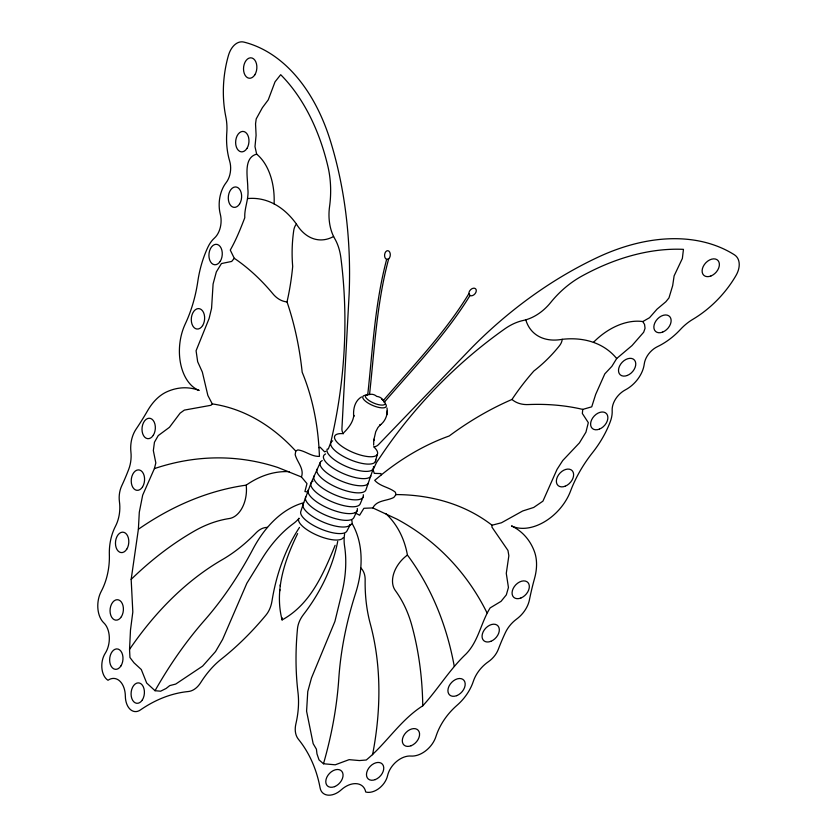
<?xml version="1.0" encoding="UTF-8"?>
<svg xmlns="http://www.w3.org/2000/svg" width="837" height="837" viewBox="0 0 837 837"><rect width="100%" height="100%" fill="white"/><g stroke="black" fill="none" stroke-linecap="round" stroke-linejoin="round"><path stroke-width="1.26" d="M297.627 533.608C284.674 560.204 274.316 590.19 282.1 619.924C310.548 604.345 323.427 573.711 335.135 545.316M381.452 474.778L380.95 473.575L374.285 473.376L373.093 469.798L376.566 462.401L381.975 454.397A339.717 231.723 -47.4 0 1 504.899 328.805A44.497 30.352 -47.4 0 1 523.366 320.435L525.793 319.828A55.713 38 -47.4 0 0 562.202 339.32A9.95 6.79 -47.4 0 1 559.514 345.671A103.108 70.329 -47.4 0 1 533.88 370.99A181.922 124.085 -47.4 0 0 511.982 399.458A249.102 169.911 -47.4 0 0 449.197 435.983A185.741 126.69 -47.4 0 0 381.452 474.778L374.704 480.344C380.249 486.579 389.205 487.165 395.346 492.198L396.037 494.573A285.239 194.561 -47.4 0 1 492.02 525.217L491.936 527.132L507.965 550.453L508.854 555.737L506.28 573.366L508.436 587.48L506.343 594.845L501.049 601.343L490.126 607.913C480.909 622.676 478.607 641.069 466.073 653.948C449.595 669.485 438.013 689.186 422.758 705.821C400.253 720.082 386.527 743.34 366.261 760.006L359.418 760.561L349.123 759.651L335.239 764.798L323.48 763.762L319.023 759.881L316.982 753.896L316.417 749.199L313.164 743.685L306.583 711.188L307.765 691.561L311.49 677.96L334.915 621.42L341.852 593.014A146.036 99.613 -47.4 0 0 344.53 545.829A50.126 34.191 -47.4 0 1 344.635 533.682M299.112 518.333A50.126 32.465 -84.9 0 1 293.348 523.638A146.036 94.591 -84.9 0 0 262.18 558.467L246.873 583.232L222.611 639.416L215.538 651.563L202.627 666.106L175.697 684.08L169.744 685.597L166.113 688.474L160.62 691.195L155.033 690.713L146.684 683.034L141.296 669.527L134.004 662.81L129.955 657.537L129.547 649.386L130.488 630.052L132.821 611.983L131.168 579.382L138.377 529.266L139.298 512.244L142.677 495.148L154.385 468.615L155.828 462.945L153.338 450.557L154.447 442.239L158.224 435.606L169.461 427.299L180.091 413.164L184.339 410.109L210.976 405.286L212.253 403.894L207.858 395.451L202.345 372.078L197.668 361.741L196.078 350.745L209.104 318.51L211.573 308.236L213.09 284.005L216.333 271.92L221.439 263.55L231.692 261.437L234.276 258.288L230.269 250.075C236.16 239.79 240.512 228.794 244.781 217.746C244.226 207.722 249.217 198.547 247.783 188.492C247.951 177.831 242.803 157.89 256.656 154.123A56.581 36.64 -84.9 0 1 274.097 203.893M381.588 399.123A10.64 3.61 22.9 0 1 382.31 405.108A10.64 3.61 22.9 0 1 367.715 399.542A10.64 3.61 22.9 0 1 369.535 394.52C374.526 349.144 376.702 303.14 388.682 258.853A4.394 2.846 -84.9 0 0 389.603 251.947A4.394 2.846 -84.9 0 0 385.072 252.889A4.394 2.846 -84.9 0 0 386.495 259.303L388.682 258.853M387.008 407.975C388.086 414.639 385.271 421.566 379.663 425.395L380.26 424.893M386.83 414.775L387.238 410.611M279.757 590.88L279.882 589.604M280.217 586.005L280.364 584.592M593.433 342.375A56.581 38.596 -47.4 0 1 642.795 321.565L644.563 324.463L645.055 328.261L643.674 332.237L632.05 345.545L616.681 358.529L611.899 366.303L604.806 373.867L595.672 394.415L591.738 406.824L582.751 409.398L582.343 413.488L588.317 422.654L585.931 432.195L579.434 442.867L562.757 460.517L557.034 469.39L542.931 501.154L533.692 507.463L522.665 510.988L501.457 522.769L492.02 525.217M247.783 198.557A108.8 70.465 -84.9 0 1 296.434 224.075A9.95 6.445 -84.9 0 0 293.745 230.416A103.108 66.782 -84.9 0 0 292.688 266.396A181.922 117.829 -84.9 0 1 287.018 301.906A249.102 161.342 -84.9 0 1 302.178 372.235A185.741 120.298 -84.9 0 1 318.981 447.69L319.462 456.385C311.531 456.772 305.327 450.798 297.846 449.908L295.743 451.08L295.179 454.69C297.156 462.191 304.448 468.751 301.456 476.975L306.98 483.608L304.919 491.507L308.476 492.198M323.48 763.762A424.945 289.853 -47.4 0 0 338.786 678.734A369.598 252.104 -47.4 0 1 355.547 593.433A117.912 80.425 -47.4 0 0 352.251 523.826L351.885 520.321M386.663 259.344C374.861 303.747 372.653 349.793 367.684 395.252A12.701 4.311 22.9 0 0 364.325 400.138A12.701 4.311 22.9 0 0 379.579 407.588A12.701 4.311 22.9 0 0 385.606 403.999M375.342 461.658L377.341 454.397M303.266 503.958L300.954 511.114A25.047 8.506 22.9 0 0 320.016 528.66A25.047 8.506 22.9 0 0 346.905 531.045L350.431 524.412A25.717 8.726 22.9 0 1 322.831 521.964A25.717 8.726 22.9 0 1 303.266 503.958L311.134 482.834L320.372 462.286M317.139 469.065A26.533 9.008 22.9 0 0 337.332 487.647A26.533 9.008 22.9 0 0 365.811 490.179L373.197 468.866M328.282 449.092L330.772 442.543L332.854 433.095A339.717 220.026 -84.9 0 0 340.858 257.67A44.497 28.814 -84.9 0 0 334.748 238.639L333.597 236.484A38.586 24.995 -84.9 0 1 329.548 206.697A75.152 48.672 -84.9 0 0 327.853 166.176A207.074 134.119 -84.9 0 0 280.688 74.692L275.028 81.838L268.258 99.844L262.379 107.701L256.195 118.938L255.547 123.834L256.091 135.301L254.992 146.642L256.656 154.123M363.038 497.157L360.119 504.073A26.711 9.071 22.9 0 1 328.292 500.076A26.711 9.071 22.9 0 1 313.038 481.108M357.043 510.926L353.81 517.705A26.209 8.904 22.9 0 1 325.677 515.205A26.209 8.904 22.9 0 1 305.735 496.854M468.887 293.641L470.164 295.597A4.394 3.003 -47.4 0 0 475.918 292.291A4.394 3.003 -47.4 0 0 473.282 288.231A4.394 3.003 -47.4 0 0 468.887 293.641C445.148 332.875 412.976 365.842 383.346 400.504L384.162 402.398C413.886 367.694 446.048 334.664 470.017 295.482M355.191 512.903L359.607 515.226L363.896 508.289L372.831 507.923C376.828 499.961 386.851 501.122 393.798 497.45L396.037 494.573M344.08 432.394C348.684 427.728 353.13 422.026 353.821 415.278L353.695 416.533C353.047 409.178 354.637 401.017 361.49 396.916M380.709 424.453L377.968 427.466L375.719 431.777L373.7 440.586L373.825 439.258L373.647 445.138M349.521 525.5L352.251 523.826M642.795 321.565L649.512 317.725L657.024 309.167L665.844 301.759L668.962 297.93L672.676 285.626L674.12 275.854L682.364 258.476L683.452 249.353A207.074 141.244 -47.4 0 0 581.631 276.22A75.152 51.266 -47.4 0 0 550.631 302.565A38.586 26.313 -47.4 0 1 525.793 319.828M318.981 447.69L320.142 447.209L324.599 451.823L325.771 451.352M372.831 507.923L397.125 519.222A448.329 305.808 -47.4 0 1 487.019 612.862M301.456 476.975L277.853 467.496A448.329 290.376 -84.9 0 0 154.385 468.615M282.1 619.924A115.087 74.535 -84.9 0 1 282.121 617.8M369.535 394.52A17.148 11.111 -84.9 0 1 376.713 396.382A17.148 11.697 -47.4 0 1 383.346 400.504M357.284 508.488A26.543 9.008 22.9 0 1 331.766 509.712A26.543 9.008 22.9 0 1 308.351 489.812M363.289 494.709A26.7 9.071 22.9 0 1 337.614 495.933A26.7 9.071 22.9 0 1 314.063 475.918M370.896 476.033A25.696 8.726 22.9 0 1 340.272 472.183A25.696 8.726 22.9 0 1 325.593 453.926M368.437 483.127A26.198 8.893 22.9 0 1 337.206 479.203A26.198 8.893 22.9 0 1 322.255 460.591M343.233 537.595A24.221 8.224 22.9 0 1 317.233 535.282A24.221 8.224 22.9 0 1 298.799 518.323M375.572 459.44A24.2 8.213 22.9 0 1 349.374 459.356A24.2 8.213 22.9 0 1 332.697 440.848M373.428 466.575A25.026 8.496 22.9 0 1 349.364 467.716A25.026 8.496 22.9 0 1 327.288 448.956M212.253 403.894A285.239 184.747 -84.9 0 1 295.743 451.08M303.685 502.755A117.912 76.366 -84.9 0 0 253.025 548.978A369.598 239.382 -84.9 0 1 204.406 620.458A424.945 275.227 -84.9 0 0 155.033 690.713M333.597 236.484A55.713 36.085 -84.9 0 1 296.434 224.075M234.276 258.288A309.816 200.66 -84.9 0 1 272.914 293.829A41.798 27.066 -84.9 0 0 287.018 301.906M129.547 649.386A380.521 246.455 -84.9 0 1 222.161 559.733A231.138 149.708 -84.9 0 0 256.206 532.709A28.835 18.676 -84.9 0 1 267.484 527.394M138.377 529.266A488.128 316.156 -84.9 0 1 246.193 485.146A142.185 92.091 -84.9 0 1 289.267 471.66M131.168 579.382A476.232 308.445 -84.9 0 1 194.477 530.993A203.307 131.671 -84.9 0 1 229.369 518.521A26.805 17.368 -84.9 0 0 246.193 485.146M299.51 527.394A141.432 91.599 -84.9 0 0 271.994 601.008A23.216 15.035 -84.9 0 1 266.082 614.965A384.863 249.269 -84.9 0 1 221.366 659.064A109.365 70.831 -84.9 0 0 200.723 682.573A27.056 17.525 -84.9 0 1 188.283 691.529A201.78 130.687 -84.9 0 0 140.334 710.006A17.043 11.038 -84.9 0 1 125.351 696.227A19.732 12.785 -84.9 0 0 108.004 680.261A16.886 10.933 -84.9 0 1 105.263 653.216A19.806 12.827 -84.9 0 0 103.819 622.864A21.678 14.041 -84.9 0 1 101.235 591.361A51.162 33.135 -84.9 0 0 109.354 554.575A40.05 25.947 -84.9 0 1 115.485 526.232A28.374 18.372 -84.9 0 0 119.44 501.729A19.429 12.586 -84.9 0 1 121.731 485.805A192.05 124.389 -84.9 0 0 128.72 469.306A25.215 16.332 -84.9 0 0 130.907 451.875A24.283 15.725 -84.9 0 1 135.992 429.276A296.821 192.248 -84.9 0 0 147.636 410.632A57.418 37.194 -84.9 0 1 166.751 391.852A94.675 61.321 -84.9 0 1 199.154 390.45A44.058 28.542 -84.9 0 1 185.259 323.94A107.262 69.471 -84.9 0 0 197.794 281.494A87.069 56.393 -84.9 0 1 207.869 247.25A29.285 18.969 -84.9 0 1 214.46 238.053A18.623 12.063 -84.9 0 0 220.309 214.241A26.91 17.431 -84.9 0 1 226.095 182.717A17.744 11.488 -84.9 0 0 229.673 161.122A56.257 36.43 -84.9 0 1 226.796 132.654A39.601 25.644 -84.9 0 0 225.823 116.803A86.609 56.1 -84.9 0 1 228.449 55.409A20.705 13.413 -84.9 0 1 243.902 42.091A197.302 127.789 -84.9 0 1 330.573 141.411A327.591 212.169 -84.9 0 1 349.134 293.996L341.935 428.502A5.838 3.777 -84.9 0 0 343.578 433.692A23.195 7.878 22.9 0 0 338.451 443.61A23.195 7.878 22.9 0 0 368.542 456.657A23.195 7.878 22.9 0 0 373.668 446.738A5.838 3.976 -47.4 0 0 378.68 444.437L472.141 347.345A327.591 223.448 -47.4 0 1 597.817 257.294A197.302 134.579 -47.4 0 1 734.426 254.814A20.705 14.124 -47.4 0 1 735.995 275.509A86.609 59.082 -47.4 0 1 692.848 319.326A39.601 27.014 -47.4 0 0 680.491 329.401A56.257 38.366 -47.4 0 1 657.474 346.633A17.744 12.105 -47.4 0 0 644.249 364.053A26.91 18.351 -47.4 0 1 625.354 389.885A18.623 12.701 -47.4 0 0 612.171 410.517A29.285 19.973 -47.4 0 1 610.257 421.754A87.069 59.385 -47.4 0 1 592.523 452.671A107.262 73.164 -47.4 0 0 570.562 491.026A44.058 30.048 -47.4 0 1 511.522 525.908A94.675 64.575 -47.4 0 1 534.299 551.238A57.418 39.172 -47.4 0 1 534.55 578.419A296.821 202.46 -47.4 0 0 529.423 599.888A24.283 16.562 -47.4 0 1 516.565 619.118A25.215 17.2 -47.4 0 0 505.381 632.646A192.05 130.99 -47.4 0 0 498.392 649.146A19.429 13.256 -47.4 0 1 488.389 661.722A28.374 19.356 -47.4 0 0 473.303 681.402A40.05 27.318 -47.4 0 1 456.992 705.329A51.162 34.892 -47.4 0 0 435.951 736.508A21.678 14.784 -47.4 0 1 410.925 756.041A19.806 13.507 -47.4 0 0 387.573 775.637A16.886 11.519 -47.4 0 1 365.706 792.011A19.732 13.455 -47.4 0 0 341.234 789.846A17.043 11.624 -47.4 0 1 320.111 787.962A201.78 137.634 -47.4 0 0 298.443 739.301A27.056 18.456 -47.4 0 1 295.89 723.848A109.365 74.598 -47.4 0 0 297.972 692.293A384.863 262.515 -47.4 0 1 297.501 628.597A23.216 15.84 -47.4 0 1 303.412 614.63A141.432 96.475 -47.4 0 0 337.709 541.372M562.202 339.32A108.8 74.211 -47.4 0 1 616.681 358.529M582.751 409.398A309.816 211.322 -47.4 0 0 528.262 404.564A41.798 28.51 -47.4 0 1 511.982 399.458M372.549 754.765A380.521 259.554 -47.4 0 0 370.331 623.983A231.138 157.659 -47.4 0 1 365.152 579.947A28.835 19.669 -47.4 0 0 360.768 567.842M385.69 513.479A142.185 96.987 -47.4 0 1 407.431 555.067A488.128 332.948 -47.4 0 1 454.25 666.252M422.758 705.821A476.232 324.829 -47.4 0 0 411.762 625.218A203.307 138.67 -47.4 0 0 395.294 590.472A26.805 18.288 -47.4 0 1 407.431 555.067M121.365 616.723A10.253 6.644 -84.9 0 0 118.582 599.909A10.253 6.644 -84.9 0 0 110.243 613.165A10.253 6.644 -84.9 0 0 121.365 616.723M120.946 665.917A10.253 6.644 -84.9 0 0 118.163 649.104A10.253 6.644 -84.9 0 0 109.835 662.37A10.253 6.644 -84.9 0 0 120.946 665.917M142.374 699.889A10.253 6.644 -84.9 0 0 139.591 683.076A10.253 6.644 -84.9 0 0 131.263 696.332A10.253 6.644 -84.9 0 0 142.374 699.889M202.596 325.614A10.253 6.644 -84.9 0 0 199.813 308.79A10.253 6.644 -84.9 0 0 191.474 322.057A10.253 6.644 -84.9 0 0 202.596 325.614M220.236 261.322A10.253 6.644 -84.9 0 0 217.442 244.509A10.253 6.644 -84.9 0 0 209.114 257.765A10.253 6.644 -84.9 0 0 220.236 261.322M239.591 203.956A10.253 6.644 -84.9 0 0 236.808 187.143A10.253 6.644 -84.9 0 0 228.48 200.399A10.253 6.644 -84.9 0 0 239.591 203.956M246.936 148.431A10.253 6.644 -84.9 0 0 244.153 131.618A10.253 6.644 -84.9 0 0 235.825 144.885A10.253 6.644 -84.9 0 0 246.936 148.431M153.307 435.261A10.253 6.644 -84.9 0 0 150.524 418.448A10.253 6.644 -84.9 0 0 142.196 431.714A10.253 6.644 -84.9 0 0 153.307 435.261M254.825 74.828A10.253 6.644 -84.9 0 0 252.042 58.015A10.253 6.644 -84.9 0 0 243.713 71.281A10.253 6.644 -84.9 0 0 254.825 74.828M142.541 486.904A10.253 6.644 -84.9 0 0 139.758 470.091A10.253 6.644 -84.9 0 0 131.419 483.357A10.253 6.644 -84.9 0 0 142.541 486.904M126.764 549.177A10.253 6.644 -84.9 0 0 123.981 532.363A10.253 6.644 -84.9 0 0 115.652 545.619A10.253 6.644 -84.9 0 0 126.764 549.177M411.082 745.757A10.253 6.999 -47.4 0 0 418.343 730.45A10.253 6.999 -47.4 0 0 403.371 736.33A10.253 6.999 -47.4 0 0 411.082 745.757M375.269 779.603A10.253 6.999 -47.4 0 0 382.519 764.296A10.253 6.999 -47.4 0 0 367.548 770.176A10.253 6.999 -47.4 0 0 375.269 779.603M334.58 786.634A10.253 6.999 -47.4 0 0 341.831 771.337A10.253 6.999 -47.4 0 0 326.859 777.207A10.253 6.999 -47.4 0 0 334.58 786.634M565.142 486.224A10.253 6.999 -47.4 0 0 572.403 470.928A10.253 6.999 -47.4 0 0 557.432 476.797A10.253 6.999 -47.4 0 0 565.142 486.224M599.386 429.14A10.253 6.999 -47.4 0 0 606.647 413.844A10.253 6.999 -47.4 0 0 591.675 419.714A10.253 6.999 -47.4 0 0 599.386 429.14M627.279 375.468A10.253 6.999 -47.4 0 0 634.54 360.172A10.253 6.999 -47.4 0 0 619.568 366.051A10.253 6.999 -47.4 0 0 627.279 375.468M662.653 332.101A10.253 6.999 -47.4 0 0 669.903 316.804A10.253 6.999 -47.4 0 0 654.932 322.674A10.253 6.999 -47.4 0 0 662.653 332.101M520.844 598.036A10.253 6.999 -47.4 0 0 528.105 582.74A10.253 6.999 -47.4 0 0 513.133 588.62A10.253 6.999 -47.4 0 0 520.844 598.036M710.895 276.001A10.253 6.999 -47.4 0 0 718.156 260.705A10.253 6.999 -47.4 0 0 703.185 266.574A10.253 6.999 -47.4 0 0 710.895 276.001M490.838 641.341A10.253 6.999 -47.4 0 0 498.099 626.045A10.253 6.999 -47.4 0 0 483.127 631.914A10.253 6.999 -47.4 0 0 490.838 641.341M456.709 695.652A10.253 6.999 -47.4 0 0 463.96 680.355A10.253 6.999 -47.4 0 0 448.988 686.225A10.253 6.999 -47.4 0 0 456.709 695.652"/></g></svg>
